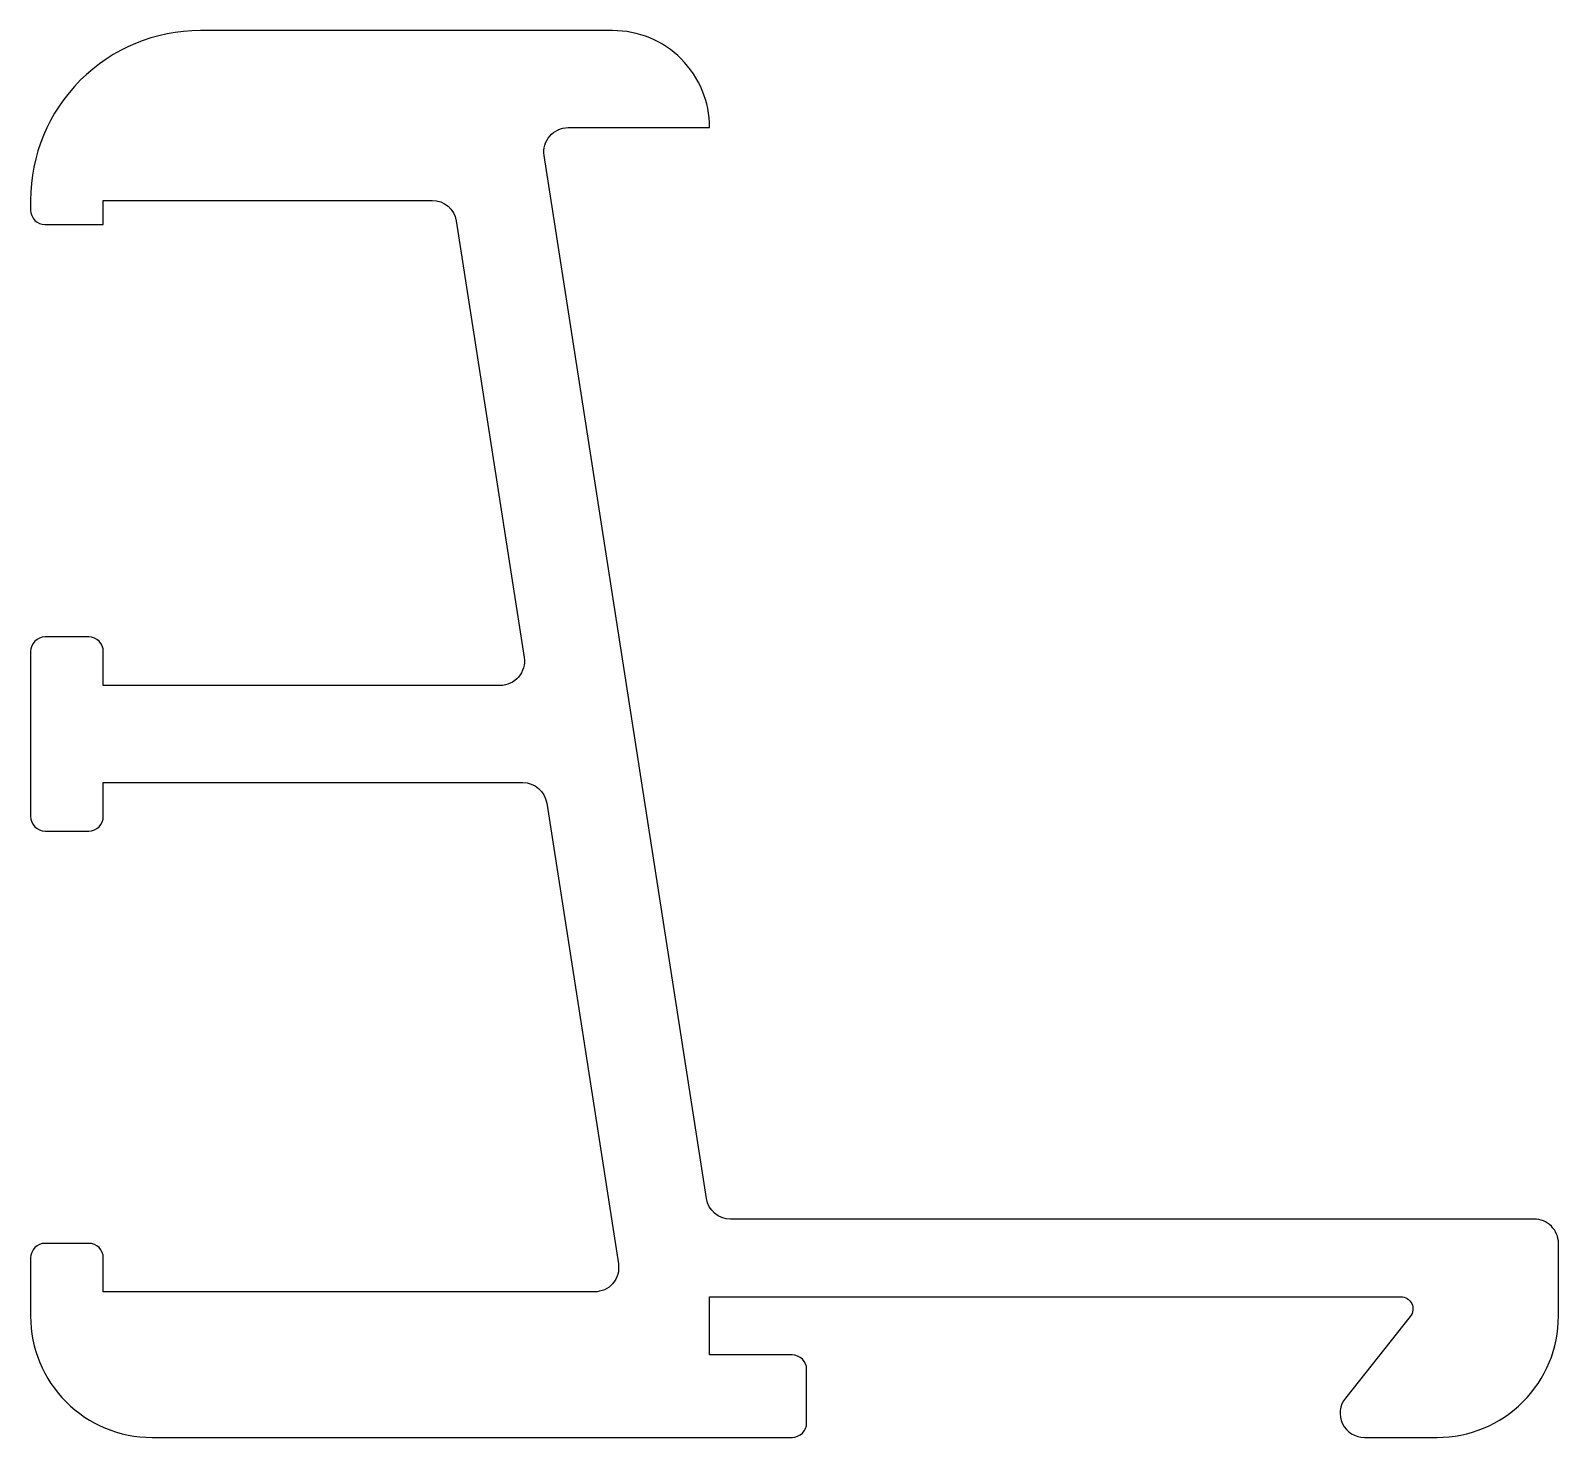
# Model space of a CAD drawing. Extents: x 164.8 to 196.3, y 218.1 to 247.1.
import ezdxf

# ---------------------------------------------------------------- set-up
doc = ezdxf.new("R2010")
doc.units = 0
doc.layers.get('0').update_dxf_attribs({"linetype": 'CONTINUOUS'})

msp = doc.modelspace()

# ---------------------------------------------------------------- linework, layer by layer
msp.add_lwpolyline([(165.128, 243.065), (166.328, 243.065), (166.328, 243.565), (173.109, 243.565, -0.369704), (173.603, 243.142), (175.003, 234.142, -0.46017), (174.509, 233.565), (166.328, 233.565), (166.328, 234.265, 0.414214), (166.028, 234.565), (165.128, 234.565, 0.414214), (164.828, 234.265), (164.828, 230.865, 0.414214), (165.128, 230.565), (166.028, 230.565, 0.414214), (166.328, 230.865), (166.328, 231.565), (174.975, 231.565, -0.369704), (175.469, 231.142), (176.947, 221.642, -0.46017), (176.453, 221.065), (166.328, 221.065), (166.328, 221.765, 0.414214), (166.028, 222.065), (165.128, 222.065, 0.414214), (164.828, 221.765), (164.828, 220.565, 0.414214), (167.328, 218.065), (180.528, 218.065, 0.414214), (180.828, 218.365), (180.828, 219.465, 0.414214), (180.528, 219.765), (178.828, 219.765), (178.828, 220.965), (193.078, 220.965, -0.627672), (193.273, 220.559), (191.936, 218.876, 0.627672), (192.328, 218.065), (193.828, 218.065, 0.414214), (196.328, 220.565), (196.328, 222.065, 0.414214), (195.828, 222.565), (179.256, 222.565, -0.369704), (178.762, 222.988), (175.417, 244.488, -0.46017), (175.911, 245.065), (178.828, 245.065, 0.414214), (176.828, 247.065), (168.328, 247.065, 0.414214), (164.828, 243.565), (164.828, 243.365, 0.414214)], format="xyb", close=True)

doc.saveas('drawing.dxf')
